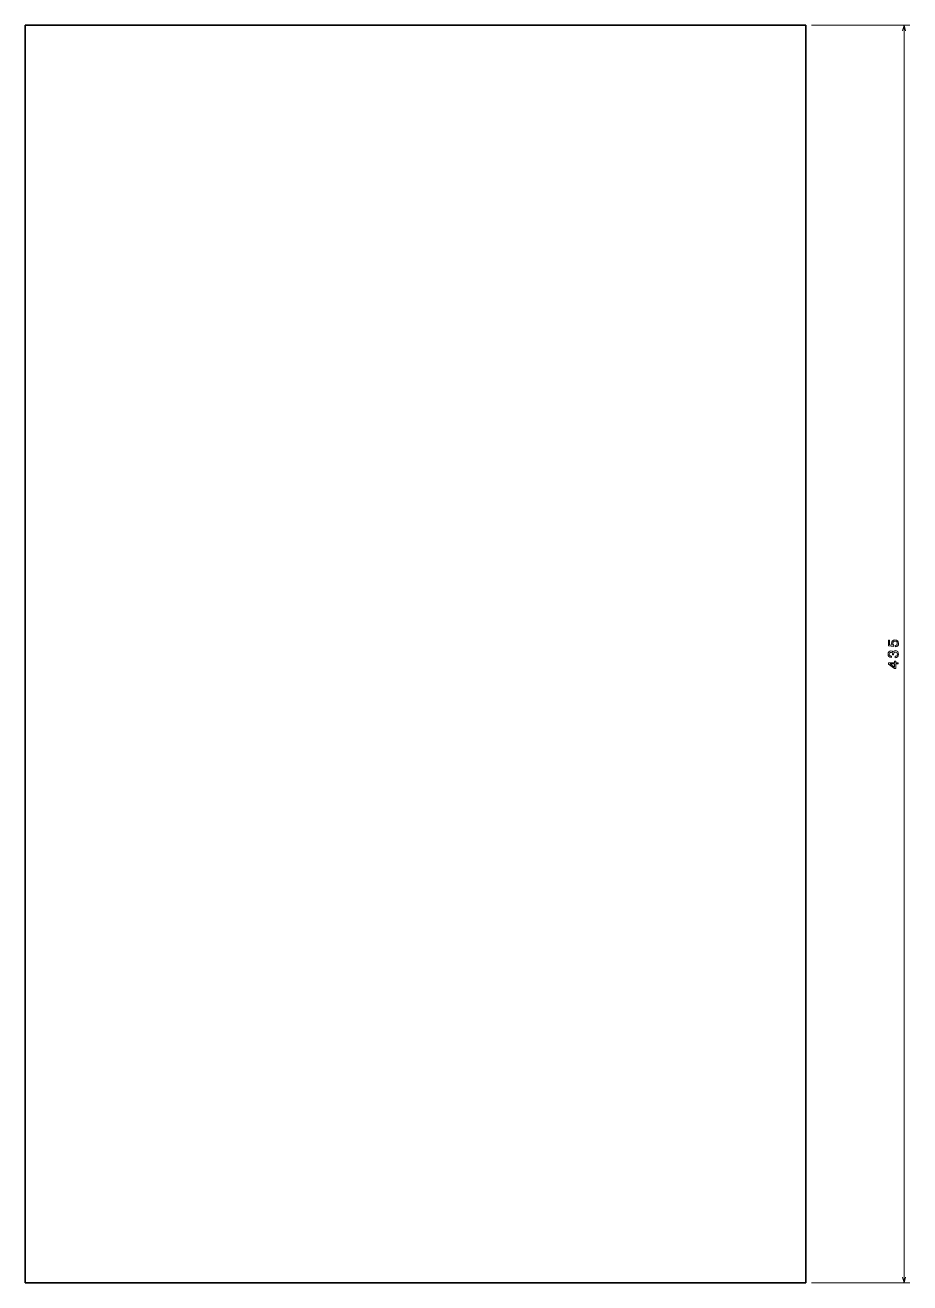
# Model space of a CAD drawing. Extents: x 75 to 381, y 80 to 514.
import ezdxf

# ---------------------------------------------------------------- set-up
doc = ezdxf.new("R2010")
doc.units = 0

msp = doc.modelspace()

# ---------------------------------------------------------------- linework, layer by layer
at = {"color": 7, "lineweight": 35}
for p, q in [((74.999985, 79.5), (74.999985, 514.5)), ((74.999985, 514.5), (345, 514.5)), ((345, 79.5), (345, 514.5)), ((74.999985, 79.5), (345, 79.5))]:
    msp.add_line(p, q, dxfattribs=at)
at = {"color": 7, "lineweight": 13}
for p, q in [((347, 514.5), (380.978241, 514.5)), ((378.978241, 79.5), (378.978241, 514.5)), ((347, 79.5), (380.978241, 79.5))]:
    msp.add_line(p, q, dxfattribs=at)
for points in [[(379.49588, 512.568115), (378.978241, 514.5), (378.460602, 512.568115)], [(378.460602, 81.431854), (378.978241, 79.5), (379.49588, 81.431854)]]:
    msp.add_lwpolyline(points, dxfattribs=at)
for points in [[(376.065399, 299.485291), (376.478943, 299.596252), (376.801727, 299.843384), (377.003448, 300.206482), (377.079102, 300.670471), (376.988312, 301.17981), (376.741211, 301.578247), (376.347839, 301.830414), (375.843506, 301.926208), (375.374481, 301.840485), (375.006348, 301.598419), (374.769287, 301.220184), (374.683563, 300.730988), (374.74408, 300.352722), (374.910522, 300.060242), (373.967438, 300.201447), (373.967438, 301.734589), (373.553894, 301.734589), (373.553894, 299.863556), (375.40979, 299.586182), (375.40979, 299.989624), (375.17276, 300.282135), (375.087036, 300.655334), (375.142517, 300.978088), (375.303894, 301.22522), (375.550995, 301.381561), (375.868713, 301.437042), (376.186462, 301.381561), (376.433563, 301.220184), (376.589905, 300.973053), (376.645386, 300.655334), (376.610077, 300.388031), (376.49408, 300.181274), (376.312531, 300.029968), (376.065399, 299.954315)], [(375.878815, 295.729095), (375.914124, 295.729095), (376.398254, 295.809784), (376.761383, 296.046814), (376.993347, 296.420013), (377.079102, 296.914276), (376.993347, 297.438751), (376.771454, 297.832123), (376.418427, 298.08429), (375.964539, 298.175079), (375.666992, 298.134735), (375.424927, 298.023773), (375.238312, 297.842224), (375.102142, 297.600159), (374.829834, 297.927948), (374.396118, 298.043945), (374.002747, 297.968292), (373.70517, 297.751434), (373.518585, 297.398407), (373.453003, 296.914276), (373.533691, 296.460388), (373.755615, 296.112396), (374.108643, 295.885437), (374.577667, 295.809784), (374.612976, 295.809784), (374.612976, 296.258636), (374.290192, 296.298981), (374.058197, 296.430115), (373.916992, 296.641937), (373.866577, 296.939484), (373.906921, 297.201721), (374.012817, 297.393372), (374.184296, 297.509369), (374.41626, 297.554749), (374.663391, 297.509369), (374.829834, 297.388336), (374.930664, 297.176514), (374.960938, 296.889038), (374.955902, 296.692352), (375.354309, 296.692352), (375.344238, 296.939484), (375.389618, 297.257202), (375.510651, 297.494232), (375.707336, 297.635437), (375.964539, 297.685883), (376.25705, 297.630402), (376.473907, 297.484161), (376.610077, 297.252167), (376.655457, 296.944519), (376.605042, 296.626801), (376.453735, 296.394806), (376.21167, 296.248566), (375.878815, 296.193085)], [(376.978241, 293.541351), (376.978241, 293.995239), (376.110809, 293.995239), (376.110809, 294.494537), (375.707336, 294.494537), (375.707336, 293.995239), (373.553894, 293.995239), (373.553894, 293.536316), (375.666992, 292.003174), (376.110809, 292.003174), (376.110809, 293.541351)], [(375.707336, 292.426788), (374.138885, 293.541351), (375.707336, 293.541351)]]:
    msp.add_lwpolyline(points, close=True, dxfattribs=at)

doc.saveas('drawing.dxf')
